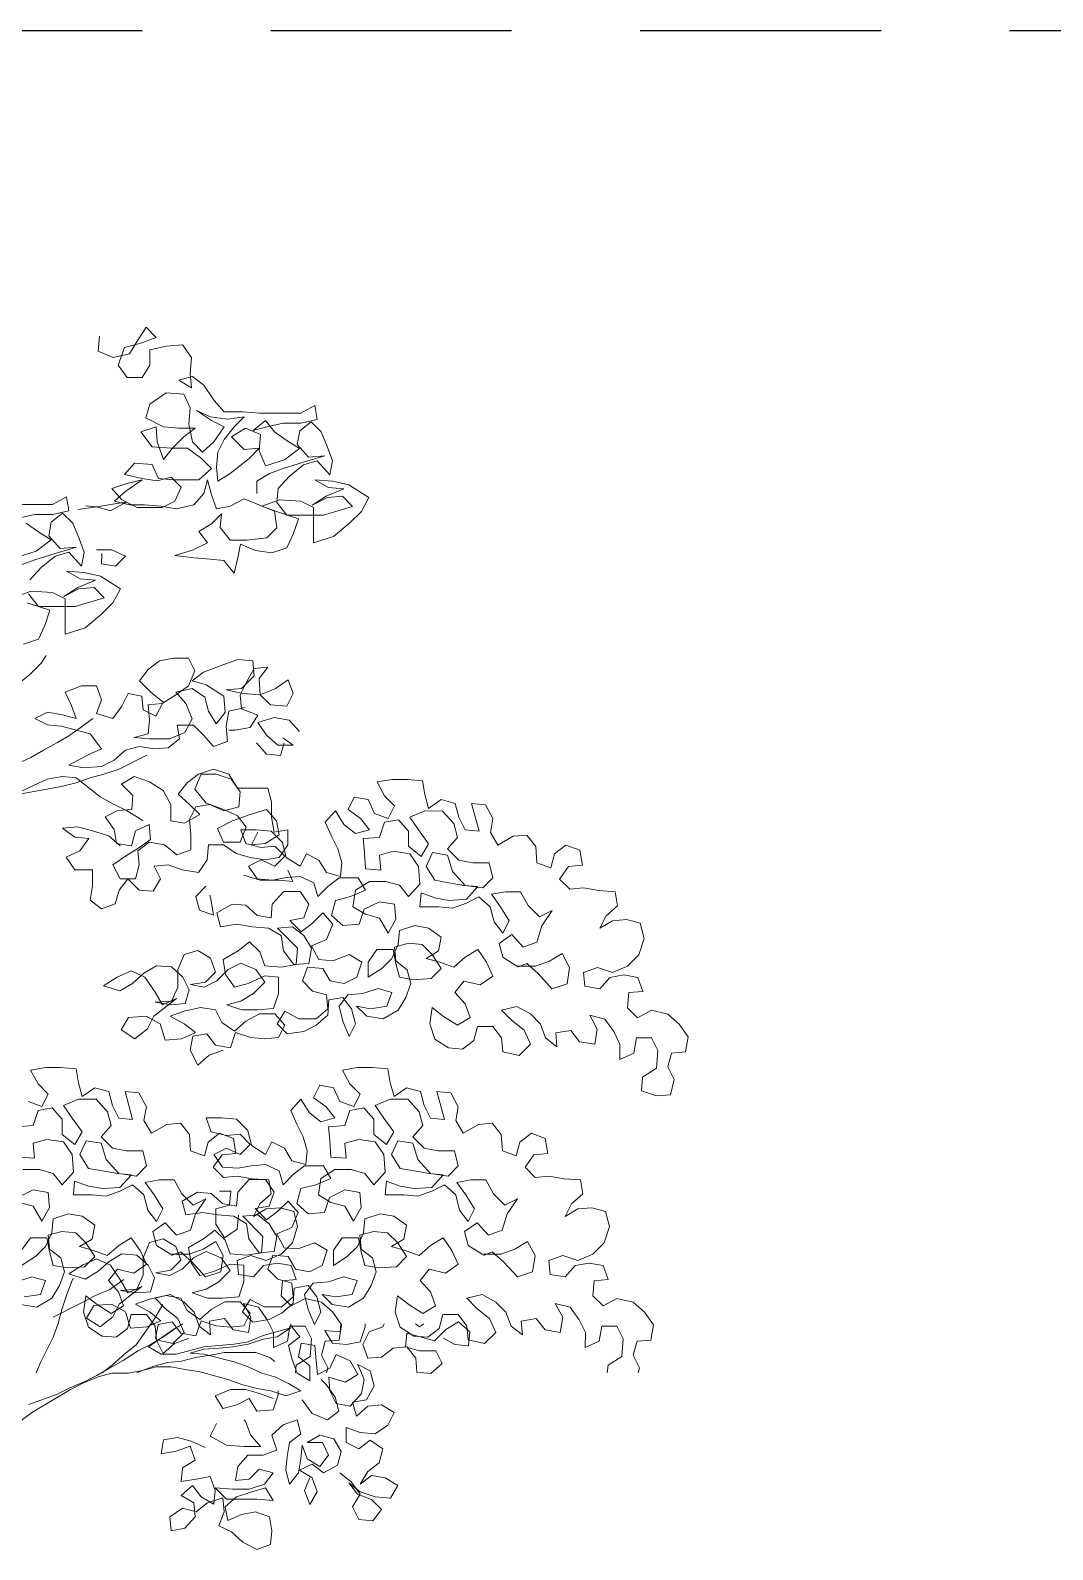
# Model space of a CAD drawing. Header units: metres. Extents: x -58 to 722, y -1100 to 345.
# Drawn here: x 198.205 to 199.001, y -487.687 to -486.505 of the extents above; entities that cross this region are included whole.
import ezdxf

# ---------------------------------------------------------------- set-up
doc = ezdxf.new("R2010")
doc.units = ezdxf.units.M
doc.header["$MEASUREMENT"] = 0
doc.linetypes.add('HIDDEN2', pattern=[0.1875, 0.125, -0.0625])
doc.layers.add('FSR_ARQ_006ARBOLES', color=74, linetype='Continuous', lineweight=0)
doc.layers.add('FSR_ARQ_007PROYECCIONES', color=200, linetype='HIDDEN2')

# ---------------------------------------------------------------- blocks, each defined once
blk = doc.blocks.new('arboles fsr 01')
at = {"layer": 'FSR_ARQ_006ARBOLES'}
for points in [[(186.71293, -34.91128), (186.71221, -34.91986), (186.72079, -34.92345), (186.73009, -34.92131), (186.73439, -34.91416), (186.7394, -34.9063), (186.74512, -34.91203), (186.73581, -34.91559), (186.72723, -34.91773), (186.72365, -34.92774), (186.72865, -34.9349), (186.73723, -34.93491), (186.74153, -34.92776), (186.74153, -34.91918), (186.75083, -34.91704), (186.76013, -34.91633), (186.76513, -34.92349), (186.76441, -34.93279), (186.76512, -34.94065), (186.75797, -34.93636), (186.76584, -34.93422), (186.77227, -34.93923), (186.77798, -34.94782), (186.7837, -34.95426), (186.79443, -34.95427), (186.80372, -34.95499), (186.82732, -34.95501), (186.8352, -34.95073), (186.83662, -34.9586), (186.82732, -34.96074), (186.81731, -34.96073), (186.80801, -34.96286), (186.80014, -34.965), (186.80729, -34.95929), (186.8123, -34.96573), (186.81944, -34.97074), (186.82659, -34.97504), (186.818, -34.98147), (186.80727, -34.98503), (186.8037, -34.97645), (186.80443, -34.96715), (186.79585, -34.96357), (186.78798, -34.96857), (186.79512, -34.97573), (186.8037, -34.97502), (186.79798, -34.98073), (186.78724, -34.98931), (186.78009, -34.99359), (186.77938, -34.98572), (186.7801, -34.97714), (186.78368, -34.96999), (186.78941, -34.96285), (186.79514, -34.95713), (186.78584, -34.95855), (186.77583, -34.95711), (186.76796, -34.95353), (186.77654, -34.95926), (186.78369, -34.96284), (186.77796, -34.97142), (186.77152, -34.97713), (186.7658, -34.97141), (186.76367, -34.96139), (186.76439, -34.9521), (186.76082, -34.94423), (186.75081, -34.9435), (186.74151, -34.94993), (186.73935, -34.95779), (186.74936, -34.96281), (186.75794, -34.96353), (186.76724, -34.96354), (186.7608, -34.96854), (186.75436, -34.97497), (186.74934, -34.98141), (186.74578, -34.97139), (186.74507, -34.96281), (186.73648, -34.96566), (186.74291, -34.97425), (186.75364, -34.97497), (186.76294, -34.97498), (186.7708, -34.98071), (186.77652, -34.98644), (186.76936, -34.99287), (186.75505, -34.99285), (186.74647, -34.99213), (186.7429, -34.98426), (186.73289, -34.98354), (186.72716, -34.98997), (186.73718, -34.99212), (186.74576, -34.99356), (186.75363, -34.99142), (186.75934, -34.99715), (186.75576, -35.00501), (186.7486, -35.00858), (186.7343, -35.00857), (186.72572, -35.00427), (186.72001, -34.99783), (186.72859, -34.99497), (186.73717, -34.99284), (186.72787, -34.99927), (186.72143, -35.00498), (186.73001, -35.00713), (186.73859, -35.00714), (186.74789, -35.00787), (186.75647, -35.0093), (186.76648, -35.00717), (186.77221, -35.00074), (186.77436, -34.99287), (186.7765, -35.00146), (186.77936, -35.00933), (186.78722, -35.0079), (186.7951, -35.00362), (186.81225, -35.01079), (186.81368, -35.02008), (186.80795, -35.0258), (186.7965, -35.02722), (186.78721, -35.02721), (186.78149, -35.02006), (186.78221, -35.01219), (186.77649, -35.01791), (186.76933, -35.02219), (186.77433, -35.02863), (186.76575, -35.03291), (186.75573, -35.03577), (186.76646, -35.03721), (186.77575, -35.03793), (186.78362, -35.03865), (186.78934, -35.04581), (186.79149, -35.03723), (186.79293, -35.02936), (186.80151, -35.03295), (186.8108, -35.03439), (186.81939, -35.03153), (186.82297, -35.02367), (186.82584, -35.01509), (186.81297, -35.01079), (186.8051, -35.00792), (186.81512, -35.00435), (186.82728, -35.00508), (186.83443, -35.00866), (186.83441, -35.02869), (186.84586, -35.02512), (186.85516, -35.01726), (186.8616, -35.01083), (186.8659, -35.00297), (186.85446, -34.99581), (186.84517, -34.99365), (186.83516, -34.99293), (186.84302, -34.99723), (186.8516, -34.99795), (186.84158, -35.00223), (186.83371, -35.00723), (186.8423, -35.00295), (186.85088, -35.00224), (186.8566, -35.00797), (186.84014, -35.01296), (186.8194, -35.01294), (186.81369, -35.00578), (186.81441, -34.99791), (186.82085, -34.99077), (186.82873, -34.98434), (186.8366, -34.9822), (186.84374, -34.99007), (186.84518, -34.98221), (186.84233, -34.97434), (186.83876, -34.96575), (186.83304, -34.96003), (186.8266, -34.96503), (186.82516, -34.97289), (186.83159, -34.98005), (186.84089, -34.97934), (186.82873, -34.98291), (186.81728, -34.98647), (186.80941, -34.98933), (186.80226, -34.99361), (186.80225, -35.00076)], [(186.66275, -35.00684), (186.68635, -35.00687), (186.69422, -35.00258), (186.69565, -35.01045), (186.68635, -35.01259), (186.67633, -35.01258), (186.66703, -35.01472)], [(186.67132, -35.01758), (186.67847, -35.02259), (186.68562, -35.02689), (186.67703, -35.03332), (186.6663, -35.03689)], [(186.66983, -35.08624), (186.67841, -35.08338), (186.682, -35.07552), (186.68487, -35.06694), (186.672, -35.06264)], [(186.66413, -35.05977), (186.67415, -35.0562), (186.68631, -35.05693), (186.69345, -35.06051), (186.69344, -35.08054), (186.70488, -35.07697), (186.71419, -35.06911), (186.72063, -35.06268), (186.72493, -35.05482), (186.71349, -35.04766), (186.7042, -35.0455), (186.69418, -35.04478), (186.70205, -35.04908), (186.71063, -35.0498), (186.70061, -35.05408), (186.69274, -35.05908), (186.70133, -35.0548), (186.70991, -35.05409), (186.71563, -35.05982), (186.69917, -35.06481), (186.67843, -35.06479), (186.67272, -35.05763)], [(186.67344, -35.04977), (186.67988, -35.04262), (186.68776, -35.03619), (186.69562, -35.03405), (186.70277, -35.04193), (186.70421, -35.03406), (186.70135, -35.02619), (186.69779, -35.0176), (186.69207, -35.01188), (186.68563, -35.01688), (186.68419, -35.02474), (186.69062, -35.0319), (186.69992, -35.03119), (186.68776, -35.03476), (186.67631, -35.03833), (186.66844, -35.04118)], [(186.70065, -35.00974), (186.71138, -35.00832), (186.72855, -35.00547), (186.71925, -35.01047), (186.71138, -35.00832), (186.70495, -35.0076)], [(186.71136, -35.03264), (186.71994, -35.03264), (186.72781, -35.03623), (186.72208, -35.04194), (186.71421, -35.04051), (186.71422, -35.03478)], [(186.79567, -35.12211), (186.78637, -35.12425), (186.78493, -35.13283), (186.78564, -35.14141), (186.77777, -35.14427), (186.77206, -35.13783), (186.76634, -35.1321), (186.75704, -35.13209), (186.75846, -35.13996), (186.75202, -35.14496), (186.74416, -35.14567), (186.73557, -35.14423), (186.72771, -35.14637), (186.72126, -35.15208), (186.71411, -35.15565), (186.70409, -35.15636), (186.69551, -35.15492), (186.70625, -35.14921), (186.71412, -35.14564), (186.70769, -35.13705), (186.69911, -35.1349), (186.69124, -35.13274), (186.68338, -35.13202), (186.67623, -35.12844), (186.68338, -35.12487), (186.69196, -35.12631), (186.69983, -35.12846), (186.69698, -35.12059), (186.69341, -35.11344), (186.70271, -35.10987), (186.71129, -35.10988), (186.71414, -35.11775), (186.71127, -35.12561), (186.72057, -35.12848), (186.72558, -35.12133), (186.72917, -35.11418), (186.73703, -35.11562), (186.73774, -35.12349), (186.74489, -35.12707), (186.74919, -35.11921), (186.74204, -35.11348), (186.73561, -35.10704), (186.74062, -35.10061), (186.74706, -35.09561), (186.75493, -35.09418), (186.76351, -35.09419), (186.76708, -35.10135), (186.7635, -35.10992), (186.75634, -35.11492), (186.74847, -35.11992), (186.7406, -35.12063), (186.74131, -35.12921), (186.74059, -35.13708), (186.73272, -35.13922), (186.7413, -35.13994), (186.75274, -35.13995), (186.76133, -35.13638), (186.76563, -35.12852), (186.76206, -35.11994), (186.75634, -35.11349), (186.76564, -35.11136), (186.77279, -35.11637), (186.77493, -35.12424), (186.77921, -35.13139), (186.78423, -35.12496), (186.78352, -35.11566), (186.77351, -35.10922), (186.76565, -35.10707), (186.77209, -35.10207), (186.78354, -35.09778), (186.79141, -35.09493), (186.79999, -35.09565), (186.80069, -35.10424), (186.79354, -35.11138), (186.78495, -35.11209), (186.79425, -35.11424), (186.80426, -35.11497), (186.81285, -35.1114), (186.82, -35.1064), (186.82286, -35.11427), (186.81927, -35.12142), (186.80998, -35.1207), (186.80426, -35.11497), (186.80355, -35.10567), (186.80857, -35.09924), (186.8007, -35.09995), (186.7964, -35.10781), (186.79282, -35.11496), (186.79353, -35.12283), (186.80282, -35.12641), (186.79852, -35.13356), (186.78994, -35.13498), (186.78636, -35.13498)], [(186.82641, -35.13573), (186.8207, -35.12929), (186.81212, -35.12785), (186.80282, -35.1307), (186.80782, -35.13786), (186.81425, -35.14359), (186.82283, -35.14359), (186.81711, -35.1393)], [(186.80209, -35.14214), (186.80781, -35.14859), (186.81567, -35.14931), (186.81782, -35.14216)], [(186.72479, -35.20072), (186.71836, -35.19499), (186.70907, -35.19212), (186.70049, -35.18997), (186.69191, -35.19068), (186.69905, -35.19569), (186.70692, -35.19641), (186.70191, -35.20356), (186.69404, -35.20713), (186.69904, -35.21428), (186.70905, -35.21429), (186.70904, -35.22359), (186.7076, -35.23146), (186.71403, -35.23647), (186.7219, -35.23362), (186.72406, -35.22575), (186.72907, -35.21932), (186.7355, -35.22576), (186.74337, -35.22648), (186.74766, -35.21934), (186.74409, -35.21218), (186.75196, -35.21147), (186.75983, -35.21434), (186.76912, -35.21578), (186.77414, -35.20863), (186.77486, -35.20005), (186.78344, -35.20006), (186.79059, -35.20507), (186.79845, -35.20722), (186.80704, -35.20866), (186.8149, -35.20724), (186.81992, -35.20009), (186.81992, -35.19151), (186.81206, -35.19293), (186.81063, -35.18435), (186.81064, -35.17577), (186.8085, -35.1679), (186.79134, -35.16788), (186.78634, -35.16001), (186.77776, -35.15714), (186.76917, -35.15999), (186.76273, -35.16499), (186.75772, -35.17143), (186.76415, -35.17715), (186.76987, -35.18288), (186.76128, -35.18788), (186.75342, -35.18644), (186.75342, -35.17714), (186.74914, -35.16927), (186.74128, -35.16426), (186.7327, -35.16139), (186.72554, -35.16568), (186.73197, -35.17212), (186.73125, -35.17998), (186.72338, -35.18069), (186.71623, -35.18426), (186.72123, -35.19142), (186.72265, -35.19929), (186.73123, -35.20073), (186.73339, -35.19214), (186.74126, -35.18858), (186.74196, -35.19716), (186.73481, -35.20216), (186.72765, -35.20644), (186.72049, -35.21144), (186.72478, -35.21931), (186.73336, -35.21932), (186.73551, -35.21146), (186.73481, -35.20359), (186.74125, -35.19859), (186.74983, -35.20003), (186.75697, -35.20576), (186.76484, -35.2029), (186.76485, -35.19432), (186.76414, -35.18574), (186.76773, -35.17859), (186.7756, -35.17716), (186.78346, -35.18075), (186.79204, -35.17861), (186.79277, -35.17003), (186.78777, -35.16287), (186.77919, -35.16), (186.7706, -35.15999), (186.76702, -35.16857), (186.77345, -35.17645), (186.78346, -35.18003), (186.79132, -35.18362), (186.79632, -35.19006), (186.79274, -35.19864), (186.78344, -35.19863), (186.77987, -35.19076), (186.78846, -35.18647), (186.79848, -35.18291), (186.80778, -35.18005), (186.81349, -35.1865), (186.81492, -35.19436), (186.80704, -35.19936), (186.79918, -35.20007), (186.80276, -35.19292)], [(186.78311, -35.31667), (186.77524, -35.31952), (186.7688, -35.32524), (186.76451, -35.31665), (186.76595, -35.30879), (186.77382, -35.30736), (186.77882, -35.31381), (186.7874, -35.31524), (186.79027, -35.30666), (186.79885, -35.30953), (186.80672, -35.31025), (186.81458, -35.30955), (186.81817, -35.3024), (186.81245, -35.29596), (186.80387, -35.29595), (186.796, -35.30023), (186.78956, -35.30595), (186.78241, -35.30094), (186.77884, -35.29378), (186.77026, -35.29234), (186.76096, -35.29448), (186.75309, -35.29733), (186.76095, -35.30163), (186.76738, -35.30664), (186.75951, -35.31021), (186.75022, -35.31092), (186.74736, -35.30162), (186.7395, -35.29732), (186.72949, -35.29803), (186.72519, -35.30517), (186.73305, -35.31019), (186.74021, -35.30447), (186.74379, -35.29732), (186.75667, -35.28732), (186.7488, -35.29089), (186.74452, -35.28374), (186.7388, -35.27515), (186.73094, -35.27156), (186.72307, -35.27513), (186.7152, -35.28013), (186.72449, -35.283), (186.73165, -35.27872), (186.73809, -35.273), (186.74525, -35.26872), (186.75383, -35.26944), (186.76026, -35.27517), (186.76383, -35.28232), (186.76168, -35.29019), (186.75381, -35.2909), (186.74451, -35.28946), (186.75381, -35.28875), (186.75739, -35.28089), (186.7574, -35.27087), (186.76099, -35.26229), (186.76886, -35.26016), (186.776, -35.26445), (186.77886, -35.27232), (186.77313, -35.27804), (186.76455, -35.27946), (186.77241, -35.2809), (186.77957, -35.27733), (186.78601, -35.2709), (186.79317, -35.26733), (186.80175, -35.27091), (186.80675, -35.27807), (186.8003, -35.2845), (186.79315, -35.28879), (186.78528, -35.29092), (186.79386, -35.29379), (186.80244, -35.2938), (186.81174, -35.29309), (186.81461, -35.28452), (186.81462, -35.27522), (186.80675, -35.2745), (186.79745, -35.27878), (186.78958, -35.28092), (186.78458, -35.27376), (186.78316, -35.26518), (186.79174, -35.26018), (186.79818, -35.25518), (186.8039, -35.2609), (186.80675, -35.26877), (186.81605, -35.2695), (186.82464, -35.26807), (186.82536, -35.25878), (186.81393, -35.24732), (186.82251, -35.24662), (186.82894, -35.25163), (186.83323, -35.25878), (186.83179, -35.26737), (186.8232, -35.26807), (186.81749, -35.2602), (186.81607, -35.25162), (186.80892, -35.24732), (186.79962, -35.2466), (186.79104, -35.24516), (186.78174, -35.24658), (186.7796, -35.23871), (186.78819, -35.23371), (186.79606, -35.23443), (186.80249, -35.24016), (186.81036, -35.2416), (186.81108, -35.23373), (186.81752, -35.22659), (186.82682, -35.2266), (186.83182, -35.23375), (186.82895, -35.24162), (186.82108, -35.24304), (186.82751, -35.24948), (186.83395, -35.24448), (186.83968, -35.23877), (186.8454, -35.24521), (186.84181, -35.25379), (186.83323, -35.25735), (186.83751, -35.26523), (186.84538, -35.26595), (186.85468, -35.26238), (186.86183, -35.26668), (186.85896, -35.27526), (186.8518, -35.27883), (186.84394, -35.27739), (186.83965, -35.27023), (186.83107, -35.26951), (186.8282, -35.27738), (186.83392, -35.2831), (186.84178, -35.28526), (186.84249, -35.29312), (186.83605, -35.29884), (186.82604, -35.29883), (186.81817, -35.29453), (186.81388, -35.30168), (186.81959, -35.30741), (186.82889, -35.30598), (186.83605, -35.30241), (186.84249, -35.2967), (186.84321, -35.28812), (186.85108, -35.28669), (186.85608, -35.29314), (186.85822, -35.30172), (186.85464, -35.30887), (186.85107, -35.30028), (186.84893, -35.2917), (186.85394, -35.28527), (186.86253, -35.28456), (186.87111, -35.28171), (186.87898, -35.28386), (186.87611, -35.29172), (186.86681, -35.29315), (186.85894, -35.29171), (186.86466, -35.29743), (186.87396, -35.29887), (186.88254, -35.29387), (186.88684, -35.28673), (186.88971, -35.27886), (186.88757, -35.27099), (186.88114, -35.26598), (186.88043, -35.25811), (186.8883, -35.25597), (186.89617, -35.2567), (186.90188, -35.26242), (186.90688, -35.2703), (186.90115, -35.27601), (186.89114, -35.27672), (186.88327, -35.27528), (186.88114, -35.26741), (186.87971, -35.25954), (186.87042, -35.25953), (186.8654, -35.26668), (186.86539, -35.27526), (186.87327, -35.27026), (186.87899, -35.26455), (186.88258, -35.25668), (186.8833, -35.24882), (186.89188, -35.24597), (186.89975, -35.2474), (186.9069, -35.25242), (186.90546, -35.26028), (186.8983, -35.26457), (186.90617, -35.26672), (186.91403, -35.26959), (186.92048, -35.26387), (186.92763, -35.25959), (186.93263, -35.26674), (186.9362, -35.27461), (186.92904, -35.27961), (186.91975, -35.27746), (186.91474, -35.28389), (186.92045, -35.29033), (186.9233, -35.2982), (186.91615, -35.30249), (186.90829, -35.29747), (186.90185, -35.29246), (186.90042, -35.30176), (186.90327, -35.31034), (186.91113, -35.31536), (186.919, -35.31608), (186.92544, -35.31108), (186.92759, -35.30321), (186.93617, -35.30322), (186.94117, -35.30966), (186.94188, -35.31753), (186.95118, -35.31968), (186.95762, -35.31325), (186.95405, -35.30538), (186.9469, -35.29966), (186.94119, -35.29393), (186.94977, -35.29179), (186.95764, -35.29609), (186.96335, -35.30182), (186.96621, -35.30969), (186.97264, -35.3147), (186.97193, -35.30683), (186.98051, -35.30541), (186.98551, -35.31185), (186.9941, -35.31329), (186.99553, -35.30471), (186.99125, -35.29684), (186.99983, -35.29899), (187.00483, -35.30615), (187.0084, -35.3133), (187.00839, -35.32188), (187.01626, -35.31831), (187.0177, -35.30973), (187.02628, -35.30974), (187.02985, -35.3169), (187.02913, -35.32691), (187.02126, -35.33191), (187.02053, -35.33977), (187.02911, -35.34264), (187.03698, -35.34193), (187.03913, -35.33335), (187.03557, -35.3262), (187.03772, -35.31833), (187.04559, -35.31763), (187.04702, -35.30904), (187.04202, -35.30189), (187.03559, -35.29616), (187.0263, -35.29401), (187.01843, -35.29829), (187.01271, -35.29256), (187.01343, -35.28398), (187.0213, -35.28327), (187.01845, -35.2754), (187.01058, -35.27397), (187.00271, -35.27539), (186.99699, -35.28182), (186.9884, -35.28038), (186.9877, -35.27252), (186.99557, -35.26966), (187.00415, -35.27253), (187.01273, -35.26896), (187.01917, -35.26253), (187.02204, -35.25324), (187.01991, -35.24465), (187.01204, -35.2425), (187.00417, -35.24321), (186.99702, -35.24749), (187.0006, -35.24034), (187.00704, -35.23463), (187.00562, -35.22676), (186.99632, -35.22604), (186.98774, -35.2246), (186.97987, -35.2253), (186.97416, -35.21958), (186.97917, -35.21243), (186.98704, -35.21172), (186.98561, -35.20314), (186.97775, -35.20027), (186.97131, -35.20527), (186.96916, -35.21314), (186.96129, -35.21027), (186.96058, -35.20097), (186.95558, -35.19453), (186.94772, -35.19524), (186.93913, -35.20024), (186.93484, -35.19308), (186.93628, -35.18521), (186.932, -35.17734), (186.92413, -35.17662), (186.92841, -35.19236), (186.92054, -35.19164), (186.91697, -35.18448), (186.91483, -35.17661), (186.90697, -35.17446), (186.89981, -35.17946), (186.89767, -35.17159), (186.89625, -35.16372), (186.88767, -35.163), (186.87909, -35.16299), (186.8705, -35.16441), (186.87479, -35.17228), (186.8805, -35.17801), (186.87692, -35.18516), (186.86906, -35.18229), (186.86549, -35.17442), (186.85762, -35.17298), (186.85404, -35.18013), (186.86119, -35.18515), (186.86619, -35.19159), (186.85832, -35.19372), (186.85189, -35.18871), (186.84689, -35.18084), (186.84116, -35.18727), (186.84473, -35.19514), (186.8483, -35.2023), (186.85044, -35.21017), (186.84971, -35.21803), (186.84185, -35.21588), (186.83756, -35.20873), (186.83041, -35.20514), (186.82683, -35.21229), (186.81897, -35.20728), (186.81683, -35.19869), (186.8104, -35.19225), (186.80182, -35.19153), (186.79324, -35.19152), (186.79609, -35.19939), (186.80467, -35.20154), (186.81254, -35.20084), (186.81825, -35.20656), (186.81253, -35.21228), (186.80466, -35.20869), (186.79751, -35.21226), (186.80251, -35.21942), (186.81109, -35.22014), (186.81896, -35.21872), (186.82683, -35.21801), (186.83469, -35.2216), (186.83683, -35.22947), (186.84256, -35.22375), (186.849, -35.21875), (186.85972, -35.21876), (186.86401, -35.22591), (186.85542, -35.22948), (186.84684, -35.23162), (186.84469, -35.2402), (186.85112, -35.24593), (186.86042, -35.24522), (186.86328, -35.23664), (186.87187, -35.23236), (186.88045, -35.2338), (186.88116, -35.24238), (186.87686, -35.25024), (186.87186, -35.24166), (186.864, -35.2395), (186.85685, -35.23521), (186.85829, -35.22591), (186.86616, -35.22091), (186.87546, -35.22092), (186.88332, -35.22307), (186.88832, -35.22951), (186.89477, -35.22237), (186.89406, -35.21235), (186.88906, -35.2052), (186.87976, -35.20376), (186.8719, -35.2059), (186.8726, -35.21448), (186.86402, -35.21376), (186.86331, -35.20446), (186.86261, -35.19659), (186.8719, -35.19588), (186.87477, -35.1873), (186.88264, -35.18588), (186.88836, -35.19232), (186.88835, -35.2009), (186.8955, -35.20663), (186.89979, -35.19948), (186.89408, -35.19161), (186.88908, -35.18446), (186.89767, -35.18089), (186.90768, -35.1809), (186.91411, -35.18805), (186.91625, -35.19592), (186.91052, -35.20236), (186.91695, -35.2088), (186.92482, -35.21024), (186.93411, -35.21024), (186.93625, -35.21883), (186.93052, -35.22454), (186.92051, -35.2231), (186.91337, -35.21523), (186.91052, -35.20593), (186.90193, -35.20449), (186.89835, -35.21236), (186.90335, -35.22023), (186.91122, -35.22167), (186.9198, -35.2231), (186.92766, -35.22383), (186.92122, -35.23097), (186.91121, -35.23168), (186.90334, -35.23024), (186.89548, -35.22737), (186.89475, -35.23524), (186.90548, -35.23525), (186.91335, -35.23597), (186.92122, -35.23312), (186.92837, -35.22955), (186.93481, -35.23528), (186.93694, -35.24386), (186.94194, -35.2503), (186.94553, -35.24315), (186.94053, -35.23528), (186.93553, -35.22813), (186.9434, -35.2267), (186.95198, -35.22671), (186.95626, -35.23458), (186.96269, -35.24102), (186.96985, -35.23745), (186.96412, -35.24603), (186.96125, -35.25533), (186.95338, -35.25818), (186.94695, -35.25102), (186.93979, -35.25602), (186.94193, -35.26389), (186.94979, -35.2689), (186.96052, -35.26891), (186.96839, -35.26606), (186.97555, -35.26178), (186.97983, -35.26965), (186.97839, -35.27894), (186.96981, -35.2818), (186.96195, -35.27321), (186.95552, -35.26748), (186.95051, -35.26962)], [(186.79487, -35.21723), (186.80416, -35.2201), (186.81489, -35.22011), (186.82276, -35.22083), (186.8199, -35.2144)], [(186.77341, -35.22365), (186.76768, -35.22937), (186.76982, -35.23724), (186.77768, -35.2401), (186.77626, -35.2308), (186.77555, -35.22866)], [(186.8418, -35.49982), (186.84253, -35.49692), (186.83896, -35.48976), (186.84111, -35.4819), (186.84898, -35.48119), (186.85042, -35.47261), (186.84542, -35.46545), (186.83899, -35.45973), (186.82969, -35.45757), (186.82182, -35.46186), (186.81611, -35.45613), (186.81683, -35.44755), (186.8247, -35.44684), (186.82184, -35.43897), (186.81398, -35.43753), (186.80611, -35.43895), (186.80038, -35.44539), (186.7918, -35.44395), (186.79109, -35.43608), (186.79896, -35.43323), (186.80754, -35.43609), (186.81613, -35.43253), (186.82257, -35.4261), (186.82544, -35.4168), (186.8233, -35.40822), (186.81544, -35.40606), (186.80757, -35.40677), (186.80041, -35.41106), (186.804, -35.40391), (186.81044, -35.39819), (186.80901, -35.39032), (186.79972, -35.3896), (186.79114, -35.38816), (186.78327, -35.38887), (186.77755, -35.38314), (186.78257, -35.376), (186.79043, -35.37529), (186.78901, -35.3667), (186.78115, -35.36384), (186.7747, -35.36884), (186.77255, -35.3767), (186.76469, -35.37383), (186.76398, -35.36454), (186.75898, -35.35809), (186.75111, -35.3588), (186.74253, -35.3638), (186.73824, -35.35664), (186.73968, -35.34878), (186.73539, -35.34091), (186.72753, -35.34019), (186.7318, -35.35592), (186.72394, -35.3552), (186.72037, -35.34805), (186.71823, -35.34018), (186.71037, -35.33802), (186.70321, -35.34302), (186.70107, -35.33515), (186.69965, -35.32729), (186.69107, -35.32656), (186.68248, -35.32656), (186.6739, -35.32798), (186.67818, -35.33585), (186.6839, -35.34158), (186.68032, -35.34872), (186.67245, -35.34586)], [(186.66668, -35.40021), (186.67527, -35.39592), (186.68385, -35.39736), (186.68456, -35.40594), (186.68026, -35.41381), (186.67526, -35.40522), (186.66739, -35.40307)], [(186.66956, -35.38447), (186.67885, -35.38448), (186.68672, -35.38664), (186.69172, -35.39308), (186.69816, -35.38593), (186.69746, -35.37592), (186.69246, -35.36876), (186.68316, -35.36732), (186.67529, -35.36946), (186.676, -35.37804), (186.66742, -35.37732)], [(186.666, -35.36015), (186.6753, -35.35945), (186.67817, -35.35087), (186.68604, -35.34944), (186.69175, -35.35589), (186.69175, -35.36447), (186.69889, -35.3702), (186.70319, -35.36305), (186.69748, -35.35518), (186.69248, -35.34802), (186.70106, -35.34445), (186.71107, -35.34446), (186.7175, -35.35162), (186.71964, -35.35949), (186.71392, -35.36592), (186.72035, -35.37236), (186.72821, -35.3738), (186.73751, -35.37381), (186.73965, -35.38239), (186.73392, -35.38811), (186.72391, -35.38667), (186.71676, -35.3788), (186.71391, -35.3695), (186.70533, -35.36806), (186.70175, -35.37592), (186.70675, -35.38379), (186.71461, -35.38523), (186.72319, -35.38667), (186.73106, -35.38739), (186.72462, -35.39454), (186.7146, -35.39524), (186.70674, -35.39381), (186.69887, -35.39094), (186.69815, -35.3988), (186.70888, -35.39881), (186.71675, -35.39954), (186.72462, -35.39668), (186.73177, -35.39311), (186.7382, -35.39884), (186.74034, -35.40743), (186.74534, -35.41387), (186.74892, -35.40672), (186.74392, -35.39885), (186.73892, -35.39169), (186.74679, -35.39027), (186.75537, -35.39027), (186.75966, -35.39815), (186.76609, -35.40459), (186.77325, -35.40102), (186.76752, -35.4096), (186.76465, -35.41889), (186.75678, -35.42174), (186.75035, -35.41459), (186.74319, -35.41959), (186.74533, -35.42746), (186.75319, -35.43247), (186.76392, -35.43248), (186.77179, -35.42963), (186.77894, -35.42534), (186.78323, -35.43321), (186.78179, -35.44251), (186.7732, -35.44536), (186.76535, -35.43677), (186.75891, -35.43104), (186.75391, -35.43319)], [(187.01875, -35.49982), (187.01947, -35.49692), (187.0159, -35.48976), (187.01806, -35.4819), (187.02593, -35.48119), (187.02736, -35.47261), (187.02236, -35.46545), (187.01593, -35.45973), (187.00664, -35.45757), (186.99877, -35.46186), (186.99305, -35.45613), (186.99377, -35.44755), (187.00164, -35.44684), (186.99879, -35.43897), (186.99092, -35.43753), (186.98305, -35.43895), (186.97732, -35.44539), (186.96874, -35.44395), (186.96804, -35.43608), (186.97591, -35.43323), (186.98449, -35.43609), (186.99307, -35.43253), (186.99951, -35.4261), (187.00238, -35.4168), (187.00025, -35.40822), (186.99238, -35.40606), (186.98451, -35.40677), (186.97736, -35.41106), (186.98094, -35.40391), (186.98738, -35.39819), (186.98596, -35.39032), (186.97666, -35.3896), (186.96808, -35.38816), (186.96021, -35.38887), (186.9545, -35.38314), (186.95951, -35.376), (186.96738, -35.37529), (186.96595, -35.3667), (186.95809, -35.36384), (186.95165, -35.36884), (186.94949, -35.3767), (186.94163, -35.37383), (186.94092, -35.36454), (186.93592, -35.35809), (186.92806, -35.3588), (186.91947, -35.3638), (186.91518, -35.35664), (186.91662, -35.34878), (186.91234, -35.34091), (186.90447, -35.34019), (186.90875, -35.35592), (186.90088, -35.3552), (186.89731, -35.34805), (186.89517, -35.34018), (186.88731, -35.33802), (186.88015, -35.34302), (186.87801, -35.33515), (186.87659, -35.32729), (186.86801, -35.32656), (186.85943, -35.32656), (186.85084, -35.32798), (186.85513, -35.33585), (186.86084, -35.34158), (186.85726, -35.34872), (186.8494, -35.34586), (186.84583, -35.33799), (186.83796, -35.33655), (186.83438, -35.3437), (186.84153, -35.34871), (186.84653, -35.35515), (186.83866, -35.35729), (186.83222, -35.35228), (186.82723, -35.34441), (186.8215, -35.35084), (186.82507, -35.35871), (186.82864, -35.36586), (186.83077, -35.37373), (186.83005, -35.3816), (186.82219, -35.37945), (186.8179, -35.37229), (186.81075, -35.36871), (186.80717, -35.37586), (186.79931, -35.37084), (186.79717, -35.36226), (186.79074, -35.35582), (186.78216, -35.35509), (186.77358, -35.35508), (186.77643, -35.36295), (186.78501, -35.36511), (186.79288, -35.3644), (186.79859, -35.37013), (186.79287, -35.37584), (186.785, -35.37226), (186.77785, -35.37583), (186.78285, -35.38299), (186.79143, -35.38371), (186.7993, -35.38229), (186.80717, -35.38158), (186.81503, -35.38516), (186.81717, -35.39303), (186.8229, -35.38731), (186.82934, -35.38231), (186.84006, -35.38232), (186.84435, -35.38948), (186.83576, -35.39305), (186.82718, -35.39518), (186.82503, -35.40377), (186.83146, -35.40949), (186.84076, -35.40879), (186.84362, -35.40021), (186.85221, -35.39592), (186.86079, -35.39736), (186.8615, -35.40594), (186.8572, -35.41381), (186.8522, -35.40522), (186.84434, -35.40307), (186.83719, -35.39877), (186.83863, -35.38947), (186.8465, -35.38447), (186.8558, -35.38448), (186.86366, -35.38664), (186.86866, -35.39308), (186.87511, -35.38593), (186.8744, -35.37592), (186.8694, -35.36876), (186.8601, -35.36732), (186.85223, -35.36946), (186.85294, -35.37804), (186.84436, -35.37732), (186.84365, -35.36802), (186.84295, -35.36015), (186.85224, -35.35945), (186.85511, -35.35087), (186.86298, -35.34944), (186.8687, -35.35589), (186.86869, -35.36447), (186.87584, -35.3702), (186.88013, -35.36305), (186.87442, -35.35518), (186.86942, -35.34802), (186.878, -35.34445), (186.88802, -35.34446), (186.89445, -35.35162), (186.89659, -35.35949), (186.89086, -35.36592), (186.89729, -35.37236), (186.90516, -35.3738), (186.91445, -35.37381), (186.91659, -35.38239), (186.91086, -35.38811), (186.90085, -35.38667), (186.89371, -35.3788), (186.89086, -35.3695), (186.88227, -35.36806), (186.87869, -35.37592), (186.88369, -35.38379), (186.89156, -35.38523), (186.90014, -35.38667), (186.908, -35.38739), (186.90156, -35.39454), (186.89155, -35.39524), (186.88368, -35.39381), (186.87582, -35.39094), (186.87509, -35.3988), (186.88582, -35.39881), (186.89369, -35.39954), (186.90156, -35.39668), (186.90871, -35.39311), (186.91515, -35.39884), (186.91728, -35.40743), (186.92228, -35.41387), (186.92587, -35.40672), (186.92087, -35.39885), (186.91587, -35.39169), (186.92374, -35.39027), (186.93232, -35.39027), (186.9366, -35.39815), (186.94303, -35.40459), (186.95019, -35.40102), (186.94446, -35.4096), (186.94159, -35.41889), (186.93372, -35.42174), (186.92729, -35.41459), (186.92013, -35.41959), (186.92227, -35.42746), (186.93013, -35.43247), (186.94086, -35.43248), (186.94873, -35.42963), (186.95589, -35.42534), (186.96017, -35.43321), (186.95873, -35.44251), (186.95015, -35.44536), (186.94229, -35.43677), (186.93586, -35.43104), (186.93085, -35.43319)], [(186.66592, -35.44812), (186.67451, -35.44527), (186.68237, -35.44742), (186.6795, -35.45529), (186.67021, -35.45671)], [(186.66806, -35.461), (186.67735, -35.46244), (186.68594, -35.45744), (186.69024, -35.45029), (186.69311, -35.44243), (186.69097, -35.43456), (186.68453, -35.42955), (186.68383, -35.42168), (186.6917, -35.41954), (186.69956, -35.42026), (186.70528, -35.42599), (186.71028, -35.43386), (186.70455, -35.43958), (186.69454, -35.44028), (186.68667, -35.43885), (186.68453, -35.43098), (186.68311, -35.42311), (186.67381, -35.4231), (186.6688, -35.43025)], [(186.66879, -35.43883), (186.67666, -35.43383), (186.68239, -35.42811), (186.68597, -35.42025), (186.6867, -35.41238), (186.69528, -35.40953), (186.70315, -35.41097), (186.71029, -35.41598), (186.70886, -35.42385), (186.7017, -35.42813), (186.70957, -35.43028), (186.71743, -35.43315), (186.72387, -35.42744), (186.73103, -35.42315), (186.73603, -35.43031), (186.7396, -35.43818), (186.73244, -35.44318), (186.72314, -35.44102), (186.71813, -35.44746), (186.72385, -35.4539), (186.7267, -35.46177), (186.71955, -35.46605), (186.71168, -35.46104), (186.70525, -35.45603), (186.70381, -35.46532), (186.70666, -35.47391), (186.71453, -35.47892), (186.72239, -35.47964), (186.72884, -35.47464), (186.73099, -35.46678), (186.73957, -35.46679), (186.74457, -35.47323), (186.74528, -35.4811), (186.75457, -35.48325), (186.76102, -35.47682), (186.75745, -35.46895), (186.7503, -35.46322), (186.74459, -35.45749), (186.75317, -35.45536), (186.76103, -35.45965), (186.76675, -35.46538), (186.7696, -35.47325), (186.77604, -35.47826), (186.77533, -35.47039), (186.78391, -35.46897), (186.78891, -35.47541), (186.79749, -35.47685), (186.79893, -35.46827), (186.79465, -35.4604), (186.80323, -35.46255), (186.80823, -35.46971), (186.8118, -35.47687), (186.81179, -35.48545), (186.81966, -35.48188), (186.8211, -35.4733), (186.82968, -35.47331), (186.83325, -35.48046), (186.83252, -35.49047), (186.82465, -35.49547), (186.82425, -35.49982)], [(186.76345, -35.48023), (186.75558, -35.48309), (186.74914, -35.4888), (186.74485, -35.48022), (186.74629, -35.47235), (186.75416, -35.47093), (186.75916, -35.47737), (186.76774, -35.47881), (186.77061, -35.47023), (186.77919, -35.4731), (186.78706, -35.47382), (186.79492, -35.47311), (186.79851, -35.46596), (186.79279, -35.45952), (186.78421, -35.45951), (186.77634, -35.4638), (186.7699, -35.46951), (186.76275, -35.4645), (186.75918, -35.45734), (186.7506, -35.45591), (186.7413, -35.45804), (186.73343, -35.4609), (186.74129, -35.4652), (186.74772, -35.47021), (186.73985, -35.47378), (186.73055, -35.47448), (186.7277, -35.46518), (186.71984, -35.46088), (186.70983, -35.46159), (186.70553, -35.46874), (186.71339, -35.47375), (186.72055, -35.46804), (186.72413, -35.46089), (186.73701, -35.45089), (186.72914, -35.45446), (186.72486, -35.4473), (186.71914, -35.43871), (186.71128, -35.43513), (186.70341, -35.4387), (186.69554, -35.4437), (186.70483, -35.44657), (186.71199, -35.44228), (186.71843, -35.43657), (186.72559, -35.43228), (186.73417, -35.43301), (186.7406, -35.43873), (186.74417, -35.44589), (186.74202, -35.45375), (186.73415, -35.45446), (186.72485, -35.45302), (186.73415, -35.45232), (186.73773, -35.44445), (186.73774, -35.43444), (186.74133, -35.42586), (186.7492, -35.42372), (186.75634, -35.42802), (186.7592, -35.43589), (186.75347, -35.44161), (186.74489, -35.44303), (186.75275, -35.44447), (186.75991, -35.4409), (186.76635, -35.43446), (186.77351, -35.4309), (186.78209, -35.43448), (186.78709, -35.44164), (186.78064, -35.44807), (186.77349, -35.45235), (186.76562, -35.45449), (186.7742, -35.45736), (186.78278, -35.45737), (186.79208, -35.45666), (186.79495, -35.44808), (186.79496, -35.43878), (186.78709, -35.43806), (186.77779, -35.44234), (186.76992, -35.44448), (186.76492, -35.43732), (186.7635, -35.42874), (186.77208, -35.42374), (186.77852, -35.41874), (186.78424, -35.42447), (186.78709, -35.43234), (186.79639, -35.43306), (186.80497, -35.43164), (186.8057, -35.42234), (186.79427, -35.41089), (186.80285, -35.41018), (186.80928, -35.41519), (186.81357, -35.42235), (186.81213, -35.43093), (186.80354, -35.43164), (186.79783, -35.42377), (186.79641, -35.41518), (186.78926, -35.41088), (186.77996, -35.41016), (186.77138, -35.40872), (186.76208, -35.41014), (186.75994, -35.40228), (186.76853, -35.39728), (186.7764, -35.398), (186.78283, -35.40373), (186.7907, -35.40516), (186.79142, -35.3973), (186.79786, -35.39015), (186.80716, -35.39016), (186.81216, -35.39732), (186.80929, -35.40518), (186.80142, -35.4066), (186.80785, -35.41305), (186.81429, -35.40805), (186.82002, -35.40233), (186.82574, -35.40877), (186.82215, -35.41735), (186.81357, -35.42092), (186.81785, -35.42879), (186.82572, -35.42951), (186.83502, -35.42595), (186.84217, -35.43024), (186.8393, -35.43882), (186.83214, -35.44239), (186.82428, -35.44095), (186.81999, -35.4338), (186.81141, -35.43308), (186.80854, -35.44094), (186.81426, -35.44667), (186.82212, -35.44882), (186.82283, -35.45669), (186.81639, -35.4624), (186.80638, -35.46239), (186.79851, -35.4581), (186.79422, -35.46524), (186.79993, -35.47097), (186.80923, -35.46955), (186.81639, -35.46598), (186.82283, -35.46026), (186.82355, -35.45168), (186.83142, -35.45026), (186.83642, -35.4567), (186.83856, -35.46528), (186.83498, -35.47243), (186.83141, -35.46385), (186.82927, -35.45526), (186.83428, -35.44883), (186.84287, -35.44812), (186.85145, -35.44527), (186.85932, -35.44742), (186.85645, -35.45529), (186.84715, -35.45671), (186.83928, -35.45527), (186.845, -35.461), (186.8543, -35.46244), (186.86288, -35.45744), (186.86718, -35.45029), (186.87005, -35.44243), (186.86791, -35.43456), (186.86148, -35.42955), (186.86077, -35.42168), (186.86864, -35.41954), (186.8765, -35.42026), (186.88222, -35.42599), (186.88722, -35.43386), (186.88149, -35.43958), (186.87148, -35.44028), (186.86361, -35.43885), (186.86148, -35.43098), (186.86005, -35.42311), (186.85076, -35.4231), (186.84574, -35.43025), (186.84573, -35.43883), (186.85361, -35.43383), (186.85933, -35.42811), (186.86292, -35.42025), (186.86364, -35.41238), (186.87222, -35.40953), (186.88009, -35.41097), (186.88724, -35.41598), (186.8858, -35.42385), (186.87864, -35.42813), (186.88651, -35.43028), (186.89437, -35.43315), (186.90082, -35.42744), (186.90797, -35.42315), (186.91297, -35.43031), (186.91654, -35.43818), (186.90938, -35.44318), (186.90009, -35.44102), (186.89508, -35.44746), (186.90079, -35.4539), (186.90364, -35.46177), (186.89649, -35.46605), (186.88863, -35.46104), (186.88219, -35.45603), (186.88075, -35.46532), (186.88361, -35.47391), (186.89147, -35.47892), (186.89934, -35.47964), (186.90578, -35.47464), (186.90793, -35.46678), (186.91651, -35.46679), (186.92151, -35.47323), (186.92222, -35.4811), (186.93152, -35.48325), (186.93796, -35.47682), (186.93439, -35.46895), (186.92724, -35.46322), (186.92153, -35.45749), (186.93011, -35.45536), (186.93798, -35.45965), (186.94369, -35.46538), (186.94655, -35.47325), (186.95298, -35.47826), (186.95227, -35.47039), (186.96085, -35.46897), (186.96585, -35.47541), (186.97444, -35.47685), (186.97587, -35.46827), (186.97159, -35.4604), (186.98017, -35.46255), (186.98517, -35.46971), (186.98874, -35.47687), (186.98873, -35.48545), (186.9966, -35.48188), (186.99804, -35.4733), (187.00662, -35.47331), (187.01019, -35.48046), (187.00947, -35.49047), (187.0016, -35.49547), (187.0012, -35.49982)], [(186.79183, -35.41033), (186.79111, -35.4182), (186.78395, -35.4232), (186.77895, -35.41533), (186.77896, -35.40675), (186.78683, -35.40461), (186.78755, -35.39674), (186.78112, -35.39673)], [(186.72672, -35.44675), (186.71884, -35.45246), (186.71026, -35.45603), (186.70239, -35.46032), (186.68664, -35.46817)], [(186.84947, -35.5566), (186.8559, -35.56161), (186.8609, -35.56876), (186.8566, -35.57591), (186.86017, -35.58307), (186.86804, -35.58379), (186.87305, -35.57736), (186.86733, -35.57163), (186.85947, -35.56876), (186.85447, -35.56232), (186.8609, -35.56733), (186.86948, -35.5702), (186.87806, -35.57093), (186.88236, -35.56378), (186.87521, -35.55948), (186.86735, -35.55804), (186.86091, -35.56304), (186.8652, -35.55589), (186.87165, -35.55089), (186.8738, -35.54303), (186.86665, -35.53802), (186.86021, -35.54302), (186.85306, -35.53943), (186.85307, -35.53085), (186.86093, -35.53372), (186.86951, -35.53444), (186.87667, -35.52944), (186.88025, -35.52229), (186.87311, -35.518), (186.86524, -35.5187), (186.8588, -35.52442), (186.85666, -35.51655), (186.86453, -35.51513), (186.86882, -35.50726), (186.86669, -35.49868), (186.85954, -35.4951), (186.86311, -35.50368), (186.86167, -35.51155), (186.85522, -35.5187), (186.84736, -35.51726), (186.84379, -35.5101), (186.84308, -35.50223), (186.85238, -35.5051), (186.85953, -35.50082), (186.85525, -35.49295), (186.84738, -35.48936), (186.8438, -35.49723), (186.83665, -35.5008), (186.83594, -35.49293), (186.83523, -35.48435), (186.82736, -35.48291), (186.82593, -35.49078), (186.83236, -35.49579), (186.83235, -35.50437), (186.8252, -35.50007), (186.82235, -35.4922), (186.82021, -35.48433), (186.82665, -35.47933), (186.82165, -35.47289), (186.82165, -35.47191)], [(186.84996, -35.47191), (186.84954, -35.47649), (186.84096, -35.47577), (186.84524, -35.48293), (186.85311, -35.48365), (186.86098, -35.48223), (186.86385, -35.47365), (186.86371, -35.47191)], [(186.8745, -35.47191), (186.87386, -35.47365), (186.86599, -35.47651), (186.86241, -35.48366), (186.86526, -35.49153), (186.87313, -35.49082), (186.87957, -35.48582), (186.88744, -35.48511), (186.89244, -35.49155), (186.89315, -35.49942), (186.90101, -35.50014), (186.90746, -35.49443), (186.90389, -35.48727), (186.89459, -35.48726), (186.88672, -35.48511), (186.88745, -35.47724), (186.90318, -35.48155), (186.90962, -35.47512), (186.91678, -35.47083), (186.92321, -35.47656), (186.92248, -35.48443), (186.91462, -35.4837), (186.90818, -35.48012)], [(186.89713, -35.47191), (186.8946, -35.47367), (186.89234, -35.47191)], [(186.8116, -35.51436), (186.80374, -35.5115), (186.79587, -35.50934), (186.78729, -35.50934), (186.7787, -35.5129), (186.78299, -35.52006), (186.79086, -35.51792), (186.79801, -35.51435), (186.8023, -35.52151), (186.8116, -35.5208), (186.81446, -35.51222), (186.81447, -35.51008)], [(186.82805, -35.51509), (186.83377, -35.52297), (186.84234, -35.52655), (186.84879, -35.52155), (186.84665, -35.51368), (186.84165, -35.50652), (186.83879, -35.50366)], [(186.77296, -35.54222), (186.76509, -35.53864), (186.75723, -35.53649), (186.74936, -35.53791), (186.74792, -35.54577), (186.7565, -35.54435), (186.76437, -35.5415), (186.76723, -35.54937), (186.76007, -35.55365), (186.75935, -35.56152), (186.76793, -35.5601), (186.7758, -35.55867), (186.77866, -35.56654), (186.77793, -35.57441), (186.77078, -35.57011), (186.76578, -35.56367), (186.75934, -35.56939), (186.76649, -35.57368), (186.7672, -35.58155), (186.76147, -35.58798), (186.7536, -35.58941), (186.75289, -35.58154), (186.76005, -35.57654), (186.76792, -35.57869), (186.77436, -35.57369), (186.78294, -35.57084), (186.78365, -35.57871), (186.78078, -35.58657), (186.78793, -35.59015), (186.79436, -35.59588), (186.80223, -35.60018), (186.8101, -35.59733), (186.81082, -35.58946), (186.80939, -35.58159), (186.80153, -35.57872), (186.79366, -35.58015), (186.78579, -35.58371), (186.78437, -35.57585), (186.79081, -35.57013), (186.7994, -35.56728), (186.80726, -35.56514), (186.81155, -35.57229), (186.80225, -35.57157), (186.78509, -35.57156), (186.77866, -35.56511), (186.78867, -35.56584), (186.79797, -35.56585), (186.80655, -35.56299), (186.81156, -35.55656), (186.8037, -35.55441), (186.79797, -35.56012), (186.7901, -35.56083), (186.79154, -35.55297), (186.79727, -35.54653), (186.80585, -35.54654), (186.81372, -35.54369), (186.81087, -35.5351), (186.81731, -35.52939), (186.82518, -35.52653), (186.82732, -35.5344), (186.82088, -35.5394), (186.81944, -35.54727), (186.81872, -35.55514), (186.82085, -35.56301), (186.82587, -35.55657), (186.8273, -35.54871), (186.82803, -35.54084), (186.83088, -35.54871), (186.83803, -35.55301), (186.84304, -35.54658), (186.83947, -35.53942), (186.83089, -35.53941), (186.83805, -35.53513), (186.84591, -35.53728), (186.85019, -35.54444), (186.84804, -35.5523), (186.84017, -35.55659), (186.83374, -35.55157), (186.82658, -35.55514), (186.83373, -35.55944), (186.83659, -35.56731), (186.83229, -35.57446), (186.82943, -35.56659), (186.8323, -35.55944)], [(186.7794, -35.52864), (186.77582, -35.53579), (186.78512, -35.5408), (186.79513, -35.54153), (186.80443, -35.54153), (186.79871, -35.53509), (186.79586, -35.52722), (186.79514, -35.52651)]]:
    blk.add_lwpolyline(points, dxfattribs=at)
at = {"layer": 'FSR_ARQ_006ARBOLES', "color": 35}
for points in [[(186.57459, -35.2156), (186.5796, -35.20917), (186.58247, -35.2013), (186.58677, -35.19416), (186.59178, -35.18701), (186.59608, -35.17986), (186.60683, -35.15841), (186.61256, -35.14984), (186.61685, -35.14269), (186.62472, -35.13841), (186.63259, -35.13484), (186.63975, -35.13127), (186.64691, -35.12698), (186.65335, -35.12127), (186.65907, -35.11555), (186.66552, -35.10983), (186.67339, -35.10341), (186.67983, -35.09697), (186.6827, -35.09269)], [(186.73986, -35.14924), (186.72412, -35.15709), (186.71553, -35.15994), (186.70767, -35.16208), (186.6998, -35.16494), (186.69121, -35.16707), (186.66761, -35.17134), (186.65974, -35.1742), (186.65187, -35.17562), (186.65331, -35.16704), (186.65903, -35.15989), (186.66619, -35.15418), (186.67406, -35.15061), (186.68122, -35.14632), (186.68909, -35.14204), (186.69624, -35.13776), (186.7034, -35.13276), (186.70913, -35.12847)], [(186.66832, -35.16991), (186.67548, -35.16634), (186.68335, -35.16278), (186.69193, -35.16135), (186.6998, -35.16208), (186.70695, -35.1678), (186.71338, -35.17282), (186.72124, -35.17711), (186.72839, -35.1807), (186.73554, -35.18499), (186.73768, -35.18643)], [(186.677, -35.49982), (186.67947, -35.49391), (186.68663, -35.47961), (186.6895, -35.47175), (186.69165, -35.46388), (186.69452, -35.4553), (186.69739, -35.44744), (186.69811, -35.44601)], [(186.74887, -35.46107), (186.74386, -35.46965), (186.73383, -35.48395), (186.72739, -35.48895), (186.72023, -35.49538), (186.71451, -35.49982)], [(186.76026, -35.47191), (186.75514, -35.47498), (186.74082, -35.48498), (186.74797, -35.48927), (186.75655, -35.48928), (186.77229, -35.485), (186.78946, -35.48359), (186.79733, -35.48217), (186.80591, -35.4786), (186.82165, -35.47432), (186.81378, -35.47932), (186.80591, -35.48074), (186.79733, -35.4836), (186.78874, -35.48502), (186.78087, -35.48573), (186.77229, -35.48644), (186.76442, -35.48857), (186.77229, -35.4893), (186.78945, -35.4936), (186.79731, -35.49647), (186.80518, -35.50005), (186.81304, -35.50221), (186.82019, -35.50579), (186.82734, -35.51009), (186.81876, -35.51294), (186.81018, -35.51007), (186.80231, -35.50863), (186.79373, -35.50648), (186.78586, -35.50361), (186.77013, -35.49931), (186.76155, -35.49787), (186.75369, -35.49643), (186.7451, -35.49642), (186.73724, -35.49856), (186.72937, -35.49998), (186.72007, -35.49998), (186.7122, -35.50211), (186.70361, -35.50568), (186.69646, -35.50925), (186.67499, -35.52211), (186.66712, -35.52782)], [(186.67285, -35.51781), (186.68859, -35.51211), (186.69575, -35.50854), (186.70433, -35.50497), (186.71149, -35.5014), (186.71864, -35.49711), (186.72651, -35.49283), (186.7351, -35.48712), (186.74226, -35.48355), (186.74941, -35.47926), (186.75657, -35.47426), (186.76027, -35.47191)], [(186.73408, -35.49982), (186.73597, -35.49897), (186.74383, -35.49611), (186.7517, -35.49397), (186.75957, -35.49327), (186.76744, -35.49113), (186.77602, -35.48971), (186.78389, -35.48828), (186.80177, -35.4883), (186.80964, -35.49117), (186.8125, -35.49332)]]:
    blk.add_lwpolyline(points, dxfattribs=at)

msp = doc.modelspace()

# ---------------------------------------------------------------- linework, layer by layer
at = {"layer": 'FSR_ARQ_007PROYECCIONES', "ltscale": 1.5}
msp.add_line((193.7923, -486.5046), (216.1629, -486.5046), dxfattribs=at)

# ---------------------------------------------------------------- block references
at = {"layer": 'FSR_ARQ_006ARBOLES', "xscale": 1.371082351148036, "yscale": 1.371082351148036, "zscale": 1.371082351148036}
msp.add_blockref('arboles fsr 01', (-57.7398, -438.8762), dxfattribs=at)

doc.saveas('drawing.dxf')
